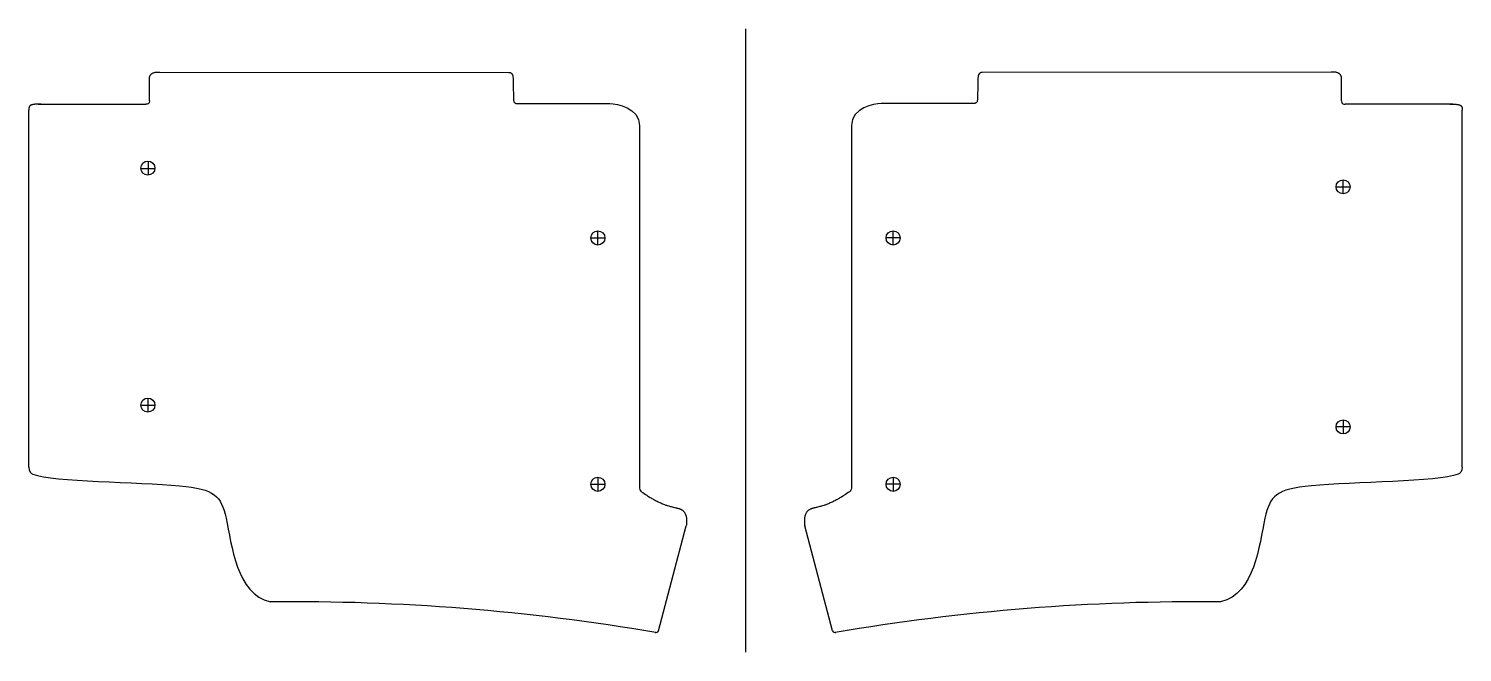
# Model space of a CAD drawing. Header units: millimetres. Extents: x 0 to 230, y 0 to 100.
import ezdxf

# ---------------------------------------------------------------- set-up
doc = ezdxf.new("R2010")
doc.units = ezdxf.units.MM
doc.layers.add('0 (2)', color=7, linetype='Continuous')

msp = doc.modelspace()

# ---------------------------------------------------------------- linework, layer by layer
at = {"layer": '0 (2)'}
for p, q in [((115, 100), (115, 0)), ((21.04, 93.05), (77.01, 93)), ((208.96, 93.05), (152.99, 93)), ((19.37, 88.41), (19.37, 91.96)), ((210.63, 88.41), (210.63, 91.96)), ((1.53, 87.9), (18.79, 87.9)), ((78.45, 87.99), (93.21, 87.99)), ((151.55, 87.99), (136.79, 87.99)), ((228.47, 87.9), (211.21, 87.9)), ((0, 29.68), (0, 86.94)), ((230, 29.68), (230, 86.94)), ((98, 84.5), (98, 70.5)), ((132, 84.5), (132, 70.5)), ((19.16, 78.76), (19.16, 76.51)), ((18, 77.57), (20.24, 77.57)), ((212, 74.57), (209.76, 74.57)), ((210.84, 75.76), (210.84, 73.51)), ((98, 70.5), (98, 26.3)), ((132, 70.5), (132, 26.3)), ((91.32, 65.31), (91.32, 67.56)), ((138.68, 65.31), (138.68, 67.56)), ((90.19, 66.44), (92.44, 66.44)), ((139.81, 66.44), (137.56, 66.44)), ((17.99, 39.63), (20.24, 39.63)), ((19.12, 40.76), (19.12, 38.51)), ((210.88, 37.26), (210.88, 35.01)), ((212.01, 36.13), (209.76, 36.13)), ((91.32, 28.06), (91.32, 25.81)), ((138.68, 28.06), (138.68, 25.81)), ((90.19, 26.95), (92.44, 26.94)), ((98, 26.01), (98, 26)), ((132, 26.01), (132, 26)), ((139.81, 26.95), (137.56, 26.94)), ((101.02, 3.42), (105.5, 20.27)), ((128.98, 3.42), (124.5, 20.27))]:
    msp.add_line(p, q, dxfattribs=at)
for centre in [(19.12, 77.64), (210.88, 74.64), (91.32, 66.44), (138.68, 66.44), (19.12, 39.64), (210.88, 36.14), (91.32, 26.94), (138.68, 26.94)]:
    msp.add_circle(centre, 1.13, dxfattribs=at)
for centre, radius, start, end in [((42.6, -335.7), 343.8, 80.2838, 90.6388), ((187.4, -335.7), 343.8, 89.3612, 99.7162), ((100.59, 3.65), 0.488, 260.974, 332.1368), ((129.41, 3.65), 0.488, 207.8632, 279.026)]:
    msp.add_arc(centre, radius, start, end, dxfattribs=at)
for points, degree in [([(19.37, 91.96), (19.37, 93.12), (21.04, 93.05)], 2), ([(210.63, 91.96), (210.63, 93.12), (208.96, 93.05)], 2), ([(19.37, 88.41), (19.37, 87.89), (19.1, 87.9), (18.79, 87.9)], 3), ([(18.79, 87.9), (18.79, 87.9), (18.79, 87.9), (18.79, 87.9)], 3), ([(93.21, 87.99), (94.37, 87.99), (98, 87.29), (98, 84.5)], 3), ([(136.79, 87.99), (135.63, 87.99), (132, 87.29), (132, 84.5)], 3), ([(210.63, 88.41), (210.63, 87.89), (210.9, 87.9), (211.21, 87.9)], 3), ([(211.21, 87.9), (211.21, 87.9), (211.21, 87.9), (211.21, 87.9)], 3), ([(0, 29.68), (0.05, 29.01), (0.36, 28.66), (0.69, 28.55)], 3), ([(230, 29.68), (229.95, 29.01), (229.64, 28.66), (229.31, 28.55)], 3), ([(98, 26.3), (98, 26.04), (98.13, 25.91), (98.33, 25.75)], 3), ([(132, 26.3), (132, 26.04), (131.87, 25.91), (131.67, 25.75)], 3)]:
    msp.add_open_spline(points, degree=degree, dxfattribs=at)
for points, degree, knots in [([(77.01, 93), (77.74, 93), (77.74, 89.87), (77.82, 87.99), (78.45, 87.99)], 2, [0.1011544, 0.1011544, 0.1011544, 0.3247487, 0.6623743, 0.8153502, 0.8153502, 0.8153502]), ([(152.99, 93), (152.26, 93), (152.26, 89.87), (152.18, 87.99), (151.55, 87.99)], 2, [0.1011544, 0.1011544, 0.1011544, 0.3247487, 0.6623743, 0.8153502, 0.8153502, 0.8153502]), ([(2, 87.9), (0.77, 87.92), (0, 87.59), (0, 86.94)], 2, [0, 0, 0, 0.1890274, 0.3779699, 0.3779699, 0.3779699]), ([(228, 87.9), (229.23, 87.92), (230, 87.59), (230, 86.94)], 2, [0, 0, 0, 0.1890274, 0.3779699, 0.3779699, 0.3779699]), ([(0.69, 28.55), (3.99, 27.32), (28.7, 27.34), (32, 24), (33.31, 9.36), (38.77, 8.08)], 3, [0.0366429, 0.0366429, 0.0366429, 0.0366429, 0.3796679, 0.6663548, 1, 1, 1, 1]), ([(229.31, 28.55), (226.01, 27.32), (201.3, 27.34), (198, 24), (196.69, 9.36), (191.23, 8.08)], 3, [0.0366429, 0.0366429, 0.0366429, 0.0366429, 0.3796679, 0.6663548, 1, 1, 1, 1]), ([(98.33, 25.75), (98.6, 25.55), (99.05, 25.24), (99.7, 24.83), (100.26, 24.51), (100.82, 24.21), (101.4, 23.95), (101.95, 23.72), (102.45, 23.54), (102.98, 23.38), (103.39, 23.27), (103.75, 23.19), (103.89, 23.16), (104.02, 23.13), (104.07, 23.12), (104.11, 23.11), (104.21, 23.09), (104.33, 23.06), (104.48, 23), (104.6, 22.95), (104.74, 22.87), (104.88, 22.78), (105, 22.68), (105.11, 22.57), (105.21, 22.44), (105.29, 22.3), (105.36, 22.16), (105.42, 22.01), (105.47, 21.86), (105.51, 21.7), (105.53, 21.55), (105.55, 21.39), (105.56, 21.17), (105.56, 20.91), (105.54, 20.59), (105.51, 20.38), (105.5, 20.27)], 3, [0.0260749, 0.0260749, 0.0260749, 0.0260749, 0.125, 0.1875, 0.25, 0.3125, 0.375, 0.4375, 0.484375, 0.53125, 0.6015625, 0.609375, 0.6386719, 0.6445312, 0.6484375, 0.6523438, 0.65625, 0.6796875, 0.6875, 0.703125, 0.71875, 0.734375, 0.75, 0.765625, 0.78125, 0.796875, 0.8125, 0.828125, 0.84375, 0.859375, 0.875, 0.890625, 0.90625, 0.9375, 0.96875, 1, 1, 1, 1]), ([(131.67, 25.75), (131.4, 25.55), (130.95, 25.24), (130.3, 24.83), (129.74, 24.51), (129.18, 24.21), (128.6, 23.95), (128.05, 23.72), (127.55, 23.54), (127.02, 23.38), (126.61, 23.27), (126.25, 23.19), (126.11, 23.16), (125.98, 23.13), (125.93, 23.12), (125.89, 23.11), (125.79, 23.09), (125.67, 23.06), (125.52, 23), (125.4, 22.95), (125.26, 22.87), (125.12, 22.78), (125, 22.68), (124.89, 22.57), (124.79, 22.44), (124.71, 22.3), (124.64, 22.16), (124.58, 22.01), (124.53, 21.86), (124.49, 21.7), (124.47, 21.55), (124.45, 21.39), (124.44, 21.17), (124.44, 20.91), (124.46, 20.59), (124.49, 20.38), (124.5, 20.27)], 3, [0.0260749, 0.0260749, 0.0260749, 0.0260749, 0.125, 0.1875, 0.25, 0.3125, 0.375, 0.4375, 0.484375, 0.53125, 0.6015625, 0.609375, 0.6386719, 0.6445312, 0.6484375, 0.6523438, 0.65625, 0.6796875, 0.6875, 0.703125, 0.71875, 0.734375, 0.75, 0.765625, 0.78125, 0.796875, 0.8125, 0.828125, 0.84375, 0.859375, 0.875, 0.890625, 0.90625, 0.9375, 0.96875, 1, 1, 1, 1])]:
    msp.add_open_spline(points, degree=degree, knots=knots, dxfattribs=at)

doc.saveas('drawing.dxf')
